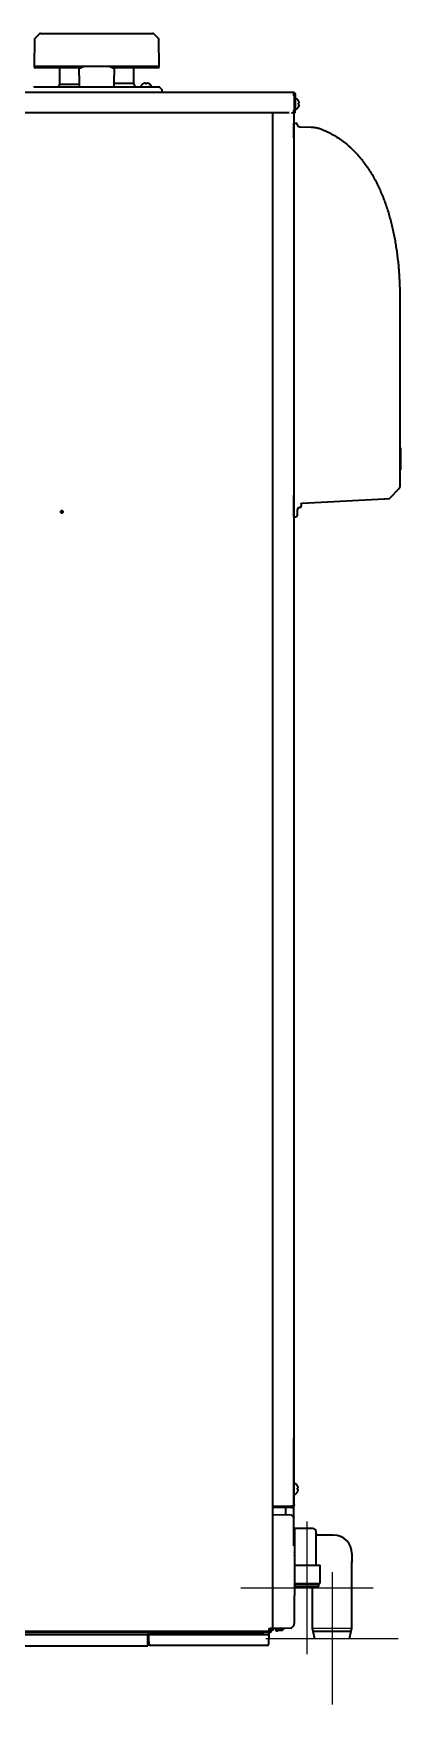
# Model space of a CAD drawing. Header units: inches. Extents: x 786 to 5593, y 691 to 5453.
# Drawn here: x 2869 to 3147, y 2711 to 3973 of the extents above; entities that cross this region are included whole.
import ezdxf

# ---------------------------------------------------------------- set-up
doc = ezdxf.new("R2010")
doc.units = ezdxf.units.IN
doc.layers.add('1', color=7, linetype='Continuous', true_color=0xffffff)

msp = doc.modelspace()

# ---------------------------------------------------------------- linework, layer by layer
at = {"color": 4}
for p, q in [((3076, 2848.9), (3076, 2748.9)), ((3026, 2798.9), (3126, 2798.9))]:
    msp.add_line(p, q, dxfattribs=at)
at = {"color": 6}
for p, q in [((3095, 2810.7), (3095, 2710.7)), ((3045, 2760.7), (3145, 2760.7))]:
    msp.add_line(p, q, dxfattribs=at)
for p, q in [((3080, 2768.4), (3110, 2768.4)), ((3081.8, 2760.7), (3108.2, 2760.7))]:
    msp.add_line(p, q)
at = {"layer": '1', "color": 7, "linetype": 'Continuous', "lineweight": 35}
for p, q in [((2870.3, 3968.5), (2869.9, 3948)), ((2874.1, 3972.7), (2870.6, 3969.2)), ((2874.8, 3973), (2959.7, 3973)), ((2963.9, 3969.2), (2960.4, 3972.7)), ((2964.5, 3948), (2964.2, 3968.5)), ((2869.9, 3948), (2869.9, 3947.9)), ((2964.5, 3948), (2869.9, 3948)), ((2904.4, 3947), (2870.9, 3947)), ((2889.1, 3947), (2889.1, 3934.7)), ((2889.1, 3947), (2889.1, 3934.7)), ((2963.5, 3947), (2930.1, 3947)), ((2945.3, 3935.5), (2945.3, 3947)), ((2945.3, 3935.5), (2945.3, 3947)), ((2964.5, 3947.9), (2964.5, 3948)), ((2233.7, 3928.7), (3065.2, 3928.7)), ((2870.1, 3932.5), (2964.3, 3932.5)), ((2870.1, 3932.5), (2964.3, 3932.5)), ((2889.1, 3934.7), (2888.7, 3933.4)), ((2889.1, 3934.7), (2888.7, 3933.4)), ((2889.1, 3934.7), (2904.1, 3934.7)), ((2889.1, 3934.7), (2904.1, 3934.7)), ((2930.4, 3935.5), (2945.3, 3935.5)), ((2930.4, 3935.5), (2945.3, 3935.5)), ((2946.1, 3933.4), (2945.3, 3935.5)), ((2946.1, 3933.4), (2945.3, 3935.5)), ((2950.5, 3933), (2950.6, 3932.8)), ((2952.2, 3934.9), (2952.2, 3934.9)), ((2954.6, 3932.5), (2958.2, 3932.5)), ((2956.8, 3935), (2956.8, 3934.9)), ((2958.6, 3932.9), (2958.5, 3933.1)), ((2966.4, 3930.7), (2965, 3932.2)), ((2966.4, 3930.7), (2965, 3932.2)), ((2966.7, 3928.7), (2966.7, 3930)), ((2966.7, 3928.7), (2966.7, 3930)), ((3065.2, 3928.7), (3065.2, 3928.7)), ((3065.2, 3928.7), (3065.4, 3928.7)), ((3066.1, 3926.7), (3066.1, 3926.9)), ((3066.3, 3925.9), (3066.3, 3914.9)), ((3066.4, 3926.9), (3066.4, 3926.7)), ((3066.4, 3925.9), (3066.4, 3926.7)), ((3066.4, 3925.9), (3066.4, 3914.9)), ((3067.2, 3926.9), (3067.2, 3926.7)), ((3067.2, 3926.7), (3067.2, 3925.9)), ((3067.2, 3925.9), (3067.2, 3914.9)), ((3066.2, 3914.2), (3066.2, 2861.4)), ((3066.4, 3921.3), (3066.3, 3921.3)), ((3066.3, 3918.1), (3066.4, 3918.1)), ((3066.4, 3912.9), (3066.4, 3914.9)), ((3067.2, 3912.9), (3067.2, 3914.9)), ((3067.8, 3923.7), (3067.6, 3923.7)), ((3067.6, 3915.7), (3067.8, 3915.7)), ((3069.7, 3922), (3069.7, 3922)), ((3069.7, 3917.4), (3069.7, 3917.4)), ((3062.6, 3912.9), (2230.3, 3912.9)), ((3050, 3912.8), (3050, 2768.2)), ((3066.2, 3903.7), (3066.2, 3905.2)), ((3066.2, 3905.2), (3067.8, 3905.1)), ((3066.2, 3897.6), (3066.2, 3903.7)), ((3067.2, 3912.9), (3066.4, 3912.9)), ((3070.7, 3902.5), (3079.2, 3902.2)), ((3066.2, 3899.6), (3066.2, 3899.6)), ((3066.2, 3894.1), (3066.2, 3897.6)), ((3066.2, 3894.1), (3066.2, 3624.2)), ((3146.2, 3774), (3146.2, 3631)), ((3066.2, 3748.8), (3066.2, 3748.8)), ((3146.7, 3659.9), (3146.2, 3659.9)), ((3146.8, 3654.5), (3146.7, 3654.5)), ((3146.7, 3651.4), (3146.7, 3651.1)), ((3146.7, 3648.8), (3146.8, 3648.8)), ((3146.7, 3643.4), (3146.2, 3643.4)), ((3066.2, 3620.7), (3066.2, 3624.2)), ((3066.2, 3623.6), (3066.2, 3623.6)), ((3145.4, 3629), (3138.5, 3621.7)), ((3145.4, 3629), (3145.4, 3629)), ((3066.2, 3609.1), (3066.2, 3620.7)), ((3066.2, 3620.7), (3066.2, 3620.7)), ((3068.7, 3612.9), (3068.7, 3608.7)), ((3070.8, 3614.9), (3070.7, 3614.9)), ((3071.7, 3617.7), (3071.7, 3617)), ((3071.7, 3617), (3071.7, 3615.9)), ((3072.4, 3618), (3072.3, 3618)), ((3134.3, 3621.2), (3072.4, 3618)), ((3134.8, 3621.2), (3134.3, 3621.2)), ((3137.7, 3621.4), (3134.8, 3621.2)), ((3137.9, 3621.4), (3137.7, 3621.4)), ((3066.2, 3607.7), (3066.2, 3609.1)), ((3067.8, 3607.7), (3066.2, 3607.7)), ((3066, 2911.6), (3066, 2830.5)), ((3067, 2877.6), (3066.8, 2877.6)), ((3066.8, 2869.6), (3067, 2869.6)), ((3068.9, 2875.9), (3068.9, 2875.9)), ((3068.9, 2871.3), (3068.9, 2871.3)), ((3050.2, 2860.4), (3052.2, 2860.4)), ((3052, 2860.4), (3050.2, 2860.4)), ((3052.2, 2859.6), (3050.2, 2859.6)), ((3050.2, 2854.2), (3064.1, 2854)), ((3063.9, 2860.4), (3052, 2860.4)), ((3063.9, 2860.4), (3052.2, 2860.4)), ((3063.9, 2859.6), (3052.2, 2859.6)), ((3060.2, 2860.4), (3060.2, 2860.4)), ((3060.2, 2854), (3060.2, 2859.6)), ((3063.6, 2860.4), (3063.6, 2860.4)), ((3063.9, 2860.4), (3064.6, 2860.7)), ((3064.6, 2860.4), (3063.9, 2860.4)), ((3063.9, 2860.4), (3063.9, 2859.6)), ((3064.6, 2859.6), (3063.9, 2859.6)), ((3066.4, 2861.7), (3066.4, 2861.4)), ((3066.4, 2861.6), (3066.4, 2861.7)), ((3080.5, 2843.7), (3066.7, 2843.7)), ((3066.7, 2843.5), (3066.7, 2843)), ((3066.7, 2843), (3066.7, 2837.5)), ((3083, 2816.2), (3083, 2841.2)), ((3066.7, 2837.5), (3066.7, 2835)), ((3066.7, 2835), (3066.7, 2825.5)), ((3096, 2838.7), (3084.5, 2838.7)), ((3066.5, 2825.5), (3066.7, 2825.5)), ((3066.5, 2823), (3066.7, 2823)), ((3066.7, 2825.5), (3066.7, 2823)), ((3066.7, 2823), (3066.7, 2813.5)), ((3067.3, 2816.1), (3066.7, 2815.5)), ((3067.3, 2816.1), (3086, 2816.1)), ((3082.8, 2823.5), (3082.8, 2816.6)), ((3086, 2802.4), (3086, 2816.1)), ((3110, 2824.7), (3110, 2818.8)), ((3110, 2768.4), (3110, 2818.8)), ((3066.7, 2813.8), (3066.7, 2802)), ((3066.7, 2802), (3066.5, 2802)), ((3085.5, 2801.9), (3066.7, 2801.9)), ((3066.7, 2801.9), (3066.7, 2799.5)), ((3066.7, 2801.9), (3066.7, 2801.9)), ((3066.7, 2799.7), (3069.2, 2799.7)), ((3066.7, 2799.5), (3066.7, 2793)), ((3066.7, 2772), (3066.7, 2793)), ((3076, 2801.4), (3067, 2801.4)), ((3067, 2801.4), (3067, 2799.9)), ((3067, 2799.9), (3085, 2799.9)), ((3067.5, 2801.9), (3067.5, 2801.4)), ((3069.2, 2799.9), (3069.2, 2798.9)), ((3082.8, 2798.9), (3069.2, 2798.9)), ((3085, 2801.4), (3076, 2801.4)), ((3080, 2798.9), (3080, 2768.4)), ((3082.8, 2798.9), (3082.8, 2799.9)), ((3084.5, 2801.4), (3084.5, 2801.9)), ((3085, 2799.9), (3085, 2801.4)), ((3049.1, 2766), (2229.4, 2766)), ((3047.6, 2765.2), (2230, 2765.2)), ((2955.9, 2765.2), (2955.9, 2763.3)), ((2956.8, 2756.2), (2956.4, 2765.2)), ((2957.4, 2765.2), (3043.4, 2765.2)), ((3047.4, 2765.2), (3047.1, 2756.2)), ((3047.3, 2768.2), (3047.3, 2767.8)), ((3047.3, 2768.2), (3048.4, 2768.2)), ((3047.3, 2767.8), (3047.3, 2766)), ((3047.6, 2766), (3047.3, 2766)), ((3050.2, 2768.2), (3048.4, 2768.2)), ((3048.6, 2767), (3048.6, 2768.2)), ((3049.4, 2767), (3049.4, 2768.2)), ((3049.4, 2767.2), (3050.8, 2767.2)), ((3064.1, 2768.4), (3050.2, 2768.2)), ((3050.2, 2768.2), (3051.2, 2768.2)), ((3050.8, 2767.2), (3050.8, 2768.2)), ((3058.2, 2768.2), (3051.2, 2768.2)), ((3052.8, 2766.4), (3052.8, 2768.2)), ((3052.9, 2766.3), (3053.7, 2766.3)), ((3054.2, 2767), (3057.7, 2767)), ((3057.7, 2767), (3058.5, 2767.8)), ((3057.7, 2767), (3057.8, 2767.1)), ((3058.5, 2768.2), (3058.5, 2767.9)), ((3080, 2768.4), (3081.8, 2760.7)), ((3109.4, 2766), (3080.5, 2766)), ((3108.2, 2760.7), (3110, 2768.4)), ((3047.4, 2763.3), (2230, 2763.3)), ((2319.6, 2755.1), (2955.9, 2755.1)), ((2955.9, 2763.3), (2955.9, 2763.3)), ((2955.9, 2763.3), (2955.9, 2763.3)), ((2955.9, 2763.3), (2955.9, 2763.1)), ((2955.9, 2755.4), (2955.9, 2763.1)), ((2955.9, 2755.4), (2955.9, 2755.1)), ((3043.4, 2755.2), (2957.8, 2755.2)), ((3046.1, 2755.2), (3043.4, 2755.2)), ((3047.3, 2762.4), (3047.4, 2763.1))]:
    msp.add_line(p, q, dxfattribs=at)
for centre, radius, start, end in [((2871.3, 3968.5), 1, 134.5, 179), ((2874.8, 3972), 1, 90, 134.5), ((2959.7, 3972), 1, 45.5, 90), ((2963.2, 3968.5), 1, 1, 45.5), ((2870.9, 3948), 1, 181, 270), ((2963.5, 3948), 1, 270, 359), ((2870.1, 3931.5), 1, 90, 135), ((2870.1, 3931.5), 1, 90, 135), ((2887.3, 3934), 1.5, 270, 340), ((2887.3, 3934), 1.5, 270, 340), ((2947.5, 3934), 1.5, 200, 270), ((2947.5, 3934), 1.5, 200, 270), ((2950.9, 3933), 0.4, 150.1988, 180.5), ((2954.8, 3930.8), 4.8, 122.0837, 150.1988), ((2951, 3932.8), 0.4, 180.5, 247.1338), ((2954.6, 3931.2), 3.78, 90.5035, 98.1041), ((2954.6, 3931.2), 3.78, 82.8959, 90.4965), ((2956.8, 3931.9), 0.6, 90.5, 104.5428), ((2954.4, 3930.8), 4.8, 30.8012, 58.9186), ((2958.2, 3932.9), 0.4, 270.5, 0.5), ((2958.1, 3933.1), 0.4, 0.5, 30.8012), ((2964.3, 3931.5), 1, 45, 90), ((2964.3, 3931.5), 1, 45, 90), ((2965.7, 3930), 1, 0, 45), ((2965.7, 3930), 1, 0, 45), ((3064.3, 3925.9), 2, 0, 25), ((3064.3, 3914.9), 2, 270, 0), ((3067.6, 3923.3), 0.4, 90, 180), ((3067.6, 3916.1), 0.4, 180, 270), ((3067.8, 3923.3), 0.4, 59.6988, 90), ((3067.8, 3916.1), 0.4, 270, 300.3012), ((3065.6, 3919.5), 4.8, 31.3727, 59.6988), ((3065.6, 3919.9), 4.8, 300.3012, 328.6273), ((3067.8, 3904.1), 1, 7.6236, 88), ((3070.7, 3904.5), 2, 187.6236, 268), ((3067.2, 3741.6), 1, 180, 191.418), ((3070.7, 3612.9), 2, 92, 180), ((3070.7, 3615.9), 1, 272, 0), ((3137.8, 3622.4), 1, 273, 316.5), ((3067.7, 3608.7), 1, 272, 0), ((3066.8, 2877.2), 0.4, 90, 180), ((3066.8, 2870), 0.4, 180, 270), ((3067, 2877.2), 0.4, 59.6988, 90), ((3067, 2870), 0.4, 270, 300.3012), ((3064.8, 2873.4), 4.8, 31.3727, 59.6988), ((3064.8, 2873.8), 4.8, 300.3012, 328.6273), ((3066.2, 2843.5), 0.5, 0, 59.9991), ((3080.5, 2841.2), 2.5, 0, 90), ((3084.5, 2840.2), 1.5, 180, 270), ((3066.2, 2837.5), 0.5, 300.0009, 0), ((3066.2, 2835), 0.5, 0, 59.9991), ((3096, 2824.7), 14, 0, 90), ((3066.2, 2825.5), 0.5, 300.0009, 0), ((3066.2, 2823), 0.5, 0, 59.9991), ((3083.3, 2816.6), 0.5, 180, 270), ((3085.5, 2802.4), 0.5, 270, 0), ((3066.2, 2802), 0.5, 300.0009, 0), ((3066.2, 2799.5), 0.5, 0, 59.9991), ((3066.2, 2793), 0.5, 300.0009, 0), ((3047.6, 2767), 1, 270, 0), ((3047.6, 2767), 1.8, 270, 0), ((3052.9, 2766.4), 0.1, 180, 270), ((3053.7, 2766.5), 0.25, 270, 336.1079), ((3039.7, 2772.7), 15.6, 336.1079, 338.5501), ((3058.2, 2770.2), 2, 270, 292.5605), ((3058.3, 2767.9), 0.25, 315, 0), ((2955.9, 2755.4), 1, 23.5782, 90), ((2957.8, 2756.2), 1, 182, 270), ((3046.1, 2756.2), 1, 270, 358)]:
    msp.add_arc(centre, radius, start, end, dxfattribs=at)
for centre, major_axis, ratio, start_param, end_param in [((3067.8, 3904.1), (-0.035, -0.999), 0.99992, 1.732165, 3.141593), ((3143.9, 3630.3), (1.45, -1.38), 0.267944, 5.759002, 6.283185), ((3144, 3630.4), (1.45, -1.38), 0.215792, 5.749991, 6.283185), ((3143.2, 3631), (0.03, 3), 0.999945, 4.711245, 4.721764), ((3039.7, 2768.4), (14.7, 0), 0.5, 6.105911, 6.260123)]:
    msp.add_ellipse(centre, major_axis=major_axis, ratio=ratio, start_param=start_param, end_param=end_param, dxfattribs=at)
for points, degree in [([(2904.3, 3932.5), (2904, 3947.1)], 1), ([(2904.7, 3947), (2904.5, 3946.9)], 1), ([(2930.4, 3947.1), (2930.2, 3932.5)], 1), ([(2953.5, 3935.4), (2953.5, 3935.4), (2953.4, 3935.4), (2953.2, 3935.3), (2953, 3935.3), (2952.9, 3935.2), (2952.7, 3935.2), (2952.6, 3935.1), (2952.4, 3935), (2952.3, 3934.9), (2952.2, 3934.9)], 3), ([(2954, 3935.4), (2954, 3935.5), (2954, 3935.5), (2953.9, 3935.5), (2953.8, 3935.5), (2953.7, 3935.5), (2953.7, 3935.5), (2953.6, 3935.5), (2953.6, 3935.4), (2953.5, 3935.4)], 3), ([(2955.5, 3935.5), (2955.5, 3935.5), (2955.5, 3935.5), (2955.4, 3935.5), (2955.3, 3935.5), (2955.2, 3935.5), (2955.2, 3935.5), (2955.1, 3935.5), (2955.1, 3935.5), (2955, 3935.5)], 3), ([(2955, 3935.5), (2955, 3935.4), (2955, 3935.4), (2955, 3935.4), (2955, 3935.3), (2955, 3935.2), (2955, 3935.2), (2955, 3935.1), (2955, 3935), (2955, 3934.9), (2955, 3934.9)], 3), ([(3066.4, 3926.9), (3067.2, 3926.9)], 1), ([(3070.2, 3920.7), (3070.2, 3920.7), (3070.2, 3920.8), (3070.1, 3921), (3070.1, 3921.1), (3070, 3921.3), (3069.9, 3921.4), (3069.9, 3921.6), (3069.8, 3921.8), (3069.7, 3921.9), (3069.7, 3922)], 3), ([(3069.7, 3919.2), (3069.7, 3919.3), (3069.7, 3919.7), (3069.7, 3920), (3069.7, 3920.2)], 3), ([(3070.2, 3919.2), (3070.2, 3919.2), (3070.2, 3919.2), (3070.1, 3919.2), (3070.1, 3919.2), (3070, 3919.2), (3069.9, 3919.2), (3069.9, 3919.2), (3069.8, 3919.2), (3069.7, 3919.2), (3069.7, 3919.2)], 3), ([(3070.2, 3920.2), (3070.2, 3920.2), (3070.2, 3920.2), (3070.2, 3920.3), (3070.2, 3920.4), (3070.2, 3920.4), (3070.2, 3920.5), (3070.2, 3920.6), (3070.2, 3920.6), (3070.2, 3920.7)], 3), ([(3070.2, 3918.7), (3070.2, 3918.7), (3070.2, 3918.7), (3070.2, 3918.8), (3070.2, 3918.9), (3070.2, 3918.9), (3070.2, 3919), (3070.2, 3919.1), (3070.2, 3919.1), (3070.2, 3919.2)], 3), ([(3079.2, 3902.2), (3079.2, 3902.2), (3079.2, 3902.2), (3079.2, 3902.2)], 3), ([(3069.4, 2874.6), (3069.4, 2874.7), (3069.4, 2874.8), (3069.3, 2874.9), (3069.3, 2875.1), (3069.2, 2875.2), (3069.2, 2875.4), (3069.1, 2875.5), (3069, 2875.7), (3068.9, 2875.8), (3068.9, 2875.9)], 3), ([(3068.9, 2873.1), (3068.9, 2873.3), (3068.9, 2873.6), (3068.9, 2873.9), (3068.9, 2874.1)], 3), ([(3069.4, 2873.1), (3069.4, 2873.1), (3069.4, 2873.1), (3069.3, 2873.1), (3069.3, 2873.1), (3069.2, 2873.1), (3069.2, 2873.1), (3069.1, 2873.1), (3069, 2873.1), (3068.9, 2873.1), (3068.9, 2873.1)], 3), ([(3069.4, 2874.1), (3069.4, 2874.1), (3069.4, 2874.2), (3069.4, 2874.3), (3069.4, 2874.3), (3069.4, 2874.4), (3069.4, 2874.5), (3069.4, 2874.5), (3069.4, 2874.6), (3069.4, 2874.6)], 3), ([(3069.4, 2872.6), (3069.4, 2872.6), (3069.4, 2872.7), (3069.4, 2872.7), (3069.4, 2872.8), (3069.4, 2872.9), (3069.4, 2873), (3069.4, 2873), (3069.4, 2873.1), (3069.4, 2873.1)], 3), ([(3066.2, 2852), (3064.3, 2853.9)], 1), ([(3064.6, 2860.4), (3064.6, 2859.6)], 1), ([(3066.4, 2861.3), (3066.4, 2861.3), (3066.4, 2861.4), (3066.4, 2861.4)], 3), ([(3064.3, 2768.5), (3066.2, 2770.4)], 1)]:
    msp.add_open_spline(points, degree=degree, dxfattribs=at)
for points, knots in [([(2904.1, 3946.7), (2904.1, 3946.7), (2904.1, 3946.7), (2904.1, 3946.7), (2904.1, 3946.7), (2904.1, 3946.7), (2904.1, 3946.7), (2904.1, 3946.7), (2904.1, 3946.7), (2904.1, 3946.7), (2904.1, 3946.7), (2904.1, 3946.7), (2904.1, 3946.7), (2904.1, 3946.7), (2904.1, 3946.7), (2904.1, 3946.7), (2904.1, 3946.7), (2904.1, 3946.7), (2904.1, 3946.7), (2904.1, 3946.7), (2904.1, 3946.8), (2904.1, 3946.8), (2904.1, 3946.8), (2904.1, 3946.8), (2904.1, 3946.8), (2904.1, 3946.8), (2904.1, 3946.8), (2904.1, 3946.8), (2904.1, 3946.8), (2904.1, 3946.8), (2904, 3946.8), (2904, 3946.8), (2904, 3946.8), (2904, 3946.8), (2904, 3946.9), (2904, 3946.9), (2904, 3946.9), (2904, 3946.9), (2904, 3946.9)], [0, 0, 0, 0, 0.024484, 0.048879, 0.073189, 0.097419, 0.121571, 0.145649, 0.169657, 0.1936, 0.21748, 0.241301, 0.265069, 0.288785, 0.312455, 0.336083, 0.359672, 0.383226, 0.40675, 0.430248, 0.453723, 0.47718, 0.500622, 0.524055, 0.547481, 0.570906, 0.594332, 0.617765, 0.641209, 0.664667, 0.688143, 0.735848, 0.783239, 0.830354, 0.877228, 0.923899, 0.970405, 1, 1, 1, 1]), ([(2904.6, 3946.7), (2904.6, 3946.7), (2904.6, 3946.7), (2904.6, 3946.7), (2904.6, 3946.7), (2904.5, 3946.7), (2904.5, 3946.7), (2904.5, 3946.7), (2904.5, 3946.7), (2904.5, 3946.7), (2904.5, 3946.7), (2904.5, 3946.7), (2904.4, 3946.7), (2904.4, 3946.7), (2904.4, 3946.7), (2904.4, 3946.7), (2904.4, 3946.7), (2904.4, 3946.7), (2904.4, 3946.7), (2904.3, 3946.7), (2904.3, 3946.7), (2904.3, 3946.7), (2904.3, 3946.7), (2904.3, 3946.7), (2904.3, 3946.7), (2904.3, 3946.7), (2904.3, 3946.7), (2904.3, 3946.7), (2904.2, 3946.7), (2904.2, 3946.7), (2904.2, 3946.7), (2904.2, 3946.7), (2904.2, 3946.7), (2904.2, 3946.7), (2904.2, 3946.7), (2904.2, 3946.7), (2904.2, 3946.7), (2904.2, 3946.7), (2904.2, 3946.7), (2904.1, 3946.7), (2904.1, 3946.7), (2904.1, 3946.7), (2904.1, 3946.7)], [0, 0, 0, 0, 0.024625, 0.049269, 0.073932, 0.098615, 0.123317, 0.148038, 0.172778, 0.197538, 0.222317, 0.247114, 0.271932, 0.296768, 0.321624, 0.346499, 0.371393, 0.396306, 0.421239, 0.446191, 0.471162, 0.496152, 0.521162, 0.546191, 0.571239, 0.596306, 0.621392, 0.646498, 0.671623, 0.696767, 0.721931, 0.747114, 0.772316, 0.797537, 0.822777, 0.848037, 0.873316, 0.898614, 0.923932, 0.949269, 0.974625, 1, 1, 1, 1]), ([(2904.4, 3947), (2904.4, 3947), (2904.4, 3947), (2904.4, 3947), (2904.4, 3947), (2904.4, 3947), (2904.5, 3947), (2904.5, 3947), (2904.5, 3947), (2904.5, 3947), (2904.5, 3947), (2904.5, 3947), (2904.6, 3947), (2904.6, 3947), (2904.6, 3947), (2904.6, 3947), (2904.6, 3947), (2904.6, 3947), (2904.7, 3947), (2904.7, 3947), (2904.7, 3947), (2904.7, 3947), (2904.7, 3947), (2904.7, 3947), (2904.8, 3947), (2904.8, 3947), (2904.8, 3947), (2904.8, 3947), (2904.8, 3947), (2904.9, 3947), (2904.9, 3947), (2904.9, 3947), (2904.9, 3947), (2904.9, 3947.1), (2905, 3947.1), (2905, 3947.1), (2905, 3947.1), (2905, 3947.1), (2905, 3947.1), (2905.1, 3947.1), (2905.1, 3947.1), (2905.1, 3947.1), (2905.1, 3947.1), (2905.2, 3947.1), (2905.2, 3947.1), (2905.2, 3947.1), (2905.2, 3947.1), (2905.2, 3947.2), (2905.3, 3947.2), (2905.3, 3947.2), (2905.3, 3947.2), (2905.3, 3947.2), (2905.4, 3947.2), (2905.4, 3947.2), (2905.4, 3947.2), (2905.4, 3947.2), (2905.5, 3947.2), (2905.5, 3947.2), (2905.5, 3947.3), (2905.6, 3947.3), (2905.6, 3947.3), (2905.6, 3947.3), (2905.6, 3947.3), (2905.7, 3947.3), (2905.7, 3947.3), (2905.7, 3947.3), (2905.8, 3947.4), (2905.8, 3947.4), (2905.8, 3947.4), (2905.9, 3947.4), (2905.9, 3947.4), (2906, 3947.4), (2906, 3947.4), (2906, 3947.5), (2906.1, 3947.5), (2906.1, 3947.5), (2906.2, 3947.5), (2906.2, 3947.5), (2906.3, 3947.6), (2906.3, 3947.6), (2906.4, 3947.6), (2906.4, 3947.6), (2906.5, 3947.6), (2906.5, 3947.7), (2906.6, 3947.7), (2906.6, 3947.7), (2906.7, 3947.7), (2906.7, 3947.8), (2906.8, 3947.8), (2906.8, 3947.8), (2906.9, 3947.8), (2907, 3947.9), (2907, 3947.9), (2907.1, 3947.9), (2907.1, 3947.9), (2907.2, 3947.9)], [0, 0, 0, 0, 0.00651, 0.01307, 0.019681, 0.026343, 0.033056, 0.03982, 0.046635, 0.053501, 0.060419, 0.067389, 0.07441, 0.081484, 0.088609, 0.095787, 0.103017, 0.1103, 0.117636, 0.125024, 0.132465, 0.139959, 0.147506, 0.155106, 0.16276, 0.170467, 0.178228, 0.186042, 0.193911, 0.201833, 0.209809, 0.217839, 0.225924, 0.234062, 0.242255, 0.250503, 0.258805, 0.267162, 0.275573, 0.28404, 0.292561, 0.301137, 0.309768, 0.318455, 0.327197, 0.335993, 0.344846, 0.353753, 0.362716, 0.371735, 0.38081, 0.38994, 0.399125, 0.408367, 0.417664, 0.42659, 0.435804, 0.445304, 0.455092, 0.465168, 0.475531, 0.486183, 0.497122, 0.50835, 0.519867, 0.531672, 0.543766, 0.556149, 0.568821, 0.581782, 0.595033, 0.608573, 0.622403, 0.636523, 0.650932, 0.665631, 0.68062, 0.695899, 0.711469, 0.727328, 0.743477, 0.759916, 0.776646, 0.793665, 0.810975, 0.828574, 0.846463, 0.864642, 0.883111, 0.90187, 0.920918, 0.940255, 0.959881, 0.979796, 1, 1, 1, 1]), ([(2907.2, 3947.9), (2907.1, 3947.9), (2907.1, 3947.9), (2907.1, 3947.9), (2907.1, 3947.9), (2907, 3947.9), (2907, 3947.9), (2907, 3947.8), (2907, 3947.8), (2906.9, 3947.8), (2906.9, 3947.8), (2906.9, 3947.8), (2906.8, 3947.8), (2906.8, 3947.7), (2906.8, 3947.7), (2906.8, 3947.7), (2906.7, 3947.7), (2906.7, 3947.7), (2906.7, 3947.7), (2906.7, 3947.7), (2906.6, 3947.6), (2906.6, 3947.6), (2906.6, 3947.6), (2906.6, 3947.6), (2906.5, 3947.6), (2906.5, 3947.6), (2906.5, 3947.6), (2906.5, 3947.5), (2906.4, 3947.5), (2906.4, 3947.5), (2906.4, 3947.5), (2906.4, 3947.5), (2906.3, 3947.5), (2906.3, 3947.5), (2906.3, 3947.4), (2906.3, 3947.4), (2906.3, 3947.4), (2906.2, 3947.4), (2906.2, 3947.4), (2906.2, 3947.4), (2906.2, 3947.4), (2906.1, 3947.4), (2906.1, 3947.3), (2906.1, 3947.3), (2906.1, 3947.3), (2906.1, 3947.3), (2906, 3947.3), (2906, 3947.3), (2906, 3947.3), (2906, 3947.3), (2906, 3947.3), (2905.9, 3947.2), (2905.9, 3947.2), (2905.9, 3947.2), (2905.9, 3947.2), (2905.9, 3947.2), (2905.8, 3947.2), (2905.8, 3947.2), (2905.8, 3947.2), (2905.8, 3947.2), (2905.8, 3947.2), (2905.8, 3947.2), (2905.7, 3947.1), (2905.7, 3947.1), (2905.7, 3947.1), (2905.7, 3947.1), (2905.7, 3947.1), (2905.7, 3947.1), (2905.6, 3947.1), (2905.6, 3947.1), (2905.6, 3947.1), (2905.6, 3947.1), (2905.6, 3947.1), (2905.6, 3947), (2905.5, 3947), (2905.5, 3947), (2905.5, 3947), (2905.4, 3947), (2905.3, 3946.9), (2905.1, 3946.8), (2905, 3946.8), (2905, 3946.8), (2905, 3946.8), (2904.9, 3946.8), (2904.9, 3946.8), (2904.9, 3946.8), (2904.8, 3946.7), (2904.8, 3946.7), (2904.8, 3946.7), (2904.8, 3946.7), (2904.7, 3946.7), (2904.7, 3946.7), (2904.7, 3946.7), (2904.6, 3946.7), (2904.6, 3946.7), (2904.6, 3946.7), (2904.6, 3946.7)], [0, 0, 0, 0, 0.009824, 0.019593, 0.029307, 0.038966, 0.04857, 0.058119, 0.067613, 0.077053, 0.086437, 0.095767, 0.105042, 0.114262, 0.123427, 0.132537, 0.141593, 0.150594, 0.15954, 0.168431, 0.177267, 0.186049, 0.194776, 0.203448, 0.212066, 0.220629, 0.229137, 0.237591, 0.24599, 0.254335, 0.262624, 0.27086, 0.27904, 0.287167, 0.295238, 0.303256, 0.311218, 0.319127, 0.326981, 0.33478, 0.342525, 0.350216, 0.357852, 0.365434, 0.372962, 0.380435, 0.387854, 0.395219, 0.40253, 0.409787, 0.416989, 0.424137, 0.431232, 0.438272, 0.445258, 0.45219, 0.459068, 0.465892, 0.472662, 0.479379, 0.486041, 0.49265, 0.499205, 0.505706, 0.512153, 0.518547, 0.524887, 0.531174, 0.537407, 0.543586, 0.549712, 0.555785, 0.561804, 0.56777, 0.573683, 0.579542, 0.585348, 0.641474, 0.6948, 0.745383, 0.793286, 0.807889, 0.822363, 0.836709, 0.85093, 0.865031, 0.879012, 0.892877, 0.90663, 0.920272, 0.933808, 0.94724, 0.960572, 0.973807, 0.986949, 1, 1, 1, 1]), ([(2927.3, 3947.9), (2927.3, 3947.9), (2927.3, 3947.9), (2927.4, 3947.9), (2927.4, 3947.9), (2927.5, 3947.9), (2927.5, 3947.9), (2927.5, 3947.8), (2927.6, 3947.8), (2927.6, 3947.8), (2927.6, 3947.8), (2927.7, 3947.8), (2927.7, 3947.8), (2927.7, 3947.8), (2927.8, 3947.7), (2927.8, 3947.7), (2927.8, 3947.7), (2927.9, 3947.7), (2927.9, 3947.7), (2927.9, 3947.7), (2928, 3947.7), (2928, 3947.6), (2928, 3947.6), (2928, 3947.6), (2928.1, 3947.6), (2928.1, 3947.6), (2928.1, 3947.6), (2928.2, 3947.6), (2928.2, 3947.6), (2928.2, 3947.5), (2928.2, 3947.5), (2928.3, 3947.5), (2928.3, 3947.5), (2928.3, 3947.5), (2928.4, 3947.5), (2928.4, 3947.5), (2928.4, 3947.5), (2928.4, 3947.5), (2928.5, 3947.4), (2928.5, 3947.4), (2928.5, 3947.4), (2928.5, 3947.4), (2928.6, 3947.4), (2928.6, 3947.4), (2928.6, 3947.4), (2928.6, 3947.4), (2928.6, 3947.4), (2928.7, 3947.4), (2928.7, 3947.4), (2928.7, 3947.3), (2928.7, 3947.3), (2928.8, 3947.3), (2928.8, 3947.3), (2928.8, 3947.3), (2928.8, 3947.3), (2928.8, 3947.3), (2928.9, 3947.3), (2928.9, 3947.3), (2928.9, 3947.3), (2928.9, 3947.3), (2928.9, 3947.3), (2928.9, 3947.2), (2929, 3947.2), (2929, 3947.2), (2929, 3947.2), (2929, 3947.2), (2929, 3947.2), (2929.1, 3947.2), (2929.1, 3947.2), (2929.2, 3947.2), (2929.2, 3947.2), (2929.3, 3947.1), (2929.3, 3947.1), (2929.3, 3947.1), (2929.4, 3947.1), (2929.4, 3947.1), (2929.5, 3947.1), (2929.5, 3947.1), (2929.6, 3947), (2929.6, 3947), (2929.6, 3947), (2929.7, 3947), (2929.7, 3947), (2929.8, 3947), (2929.8, 3947), (2929.8, 3947), (2929.9, 3947), (2929.9, 3947), (2929.9, 3947), (2930, 3947), (2930, 3947), (2930, 3947), (2930.1, 3947), (2930.1, 3947), (2930.1, 3947)], [0, 0, 0, 0, 0.011672, 0.023259, 0.03476, 0.046176, 0.057505, 0.068749, 0.079908, 0.09098, 0.101967, 0.112867, 0.123682, 0.134411, 0.145054, 0.155611, 0.166082, 0.176467, 0.186766, 0.196979, 0.207106, 0.217146, 0.227101, 0.23697, 0.246752, 0.256449, 0.266059, 0.275583, 0.285021, 0.294373, 0.303639, 0.312819, 0.321912, 0.33092, 0.339841, 0.348677, 0.357426, 0.36609, 0.374667, 0.383158, 0.391564, 0.399883, 0.408116, 0.416263, 0.424325, 0.4323, 0.44019, 0.447994, 0.455712, 0.463344, 0.47089, 0.478351, 0.485726, 0.493015, 0.500218, 0.507336, 0.514368, 0.521315, 0.528176, 0.534951, 0.541641, 0.548246, 0.554765, 0.561199, 0.567547, 0.573811, 0.579988, 0.586081, 0.604999, 0.623671, 0.642098, 0.660281, 0.67822, 0.695916, 0.713369, 0.73058, 0.74755, 0.76428, 0.780769, 0.79702, 0.813033, 0.828809, 0.844349, 0.859653, 0.874723, 0.88956, 0.904165, 0.918538, 0.932682, 0.946598, 0.960286, 0.973748, 0.986986, 1, 1, 1, 1]), ([(2929.9, 3946.7), (2929.9, 3946.7), (2929.9, 3946.7), (2929.8, 3946.7), (2929.8, 3946.7), (2929.8, 3946.7), (2929.8, 3946.7), (2929.8, 3946.7), (2929.8, 3946.7), (2929.8, 3946.7), (2929.7, 3946.7), (2929.7, 3946.7), (2929.7, 3946.7), (2929.7, 3946.7), (2929.7, 3946.7), (2929.7, 3946.7), (2929.7, 3946.7), (2929.6, 3946.7), (2929.6, 3946.7), (2929.6, 3946.7), (2929.6, 3946.8), (2929.6, 3946.8), (2929.6, 3946.8), (2929.6, 3946.8), (2929.5, 3946.8), (2929.5, 3946.8), (2929.5, 3946.8), (2929.5, 3946.8), (2929.5, 3946.8), (2929.5, 3946.8), (2929.4, 3946.8), (2929.3, 3946.8), (2929.2, 3946.9), (2929.1, 3947), (2929, 3947), (2928.8, 3947.1), (2928.7, 3947.1), (2928.6, 3947.2), (2928.5, 3947.3), (2928.4, 3947.3), (2928.3, 3947.4), (2928.2, 3947.4), (2928.2, 3947.4), (2928.1, 3947.5), (2928.1, 3947.5), (2928, 3947.5), (2928, 3947.6), (2927.9, 3947.6), (2927.9, 3947.6), (2927.8, 3947.6), (2927.8, 3947.7), (2927.7, 3947.7), (2927.7, 3947.7), (2927.6, 3947.8), (2927.5, 3947.8), (2927.5, 3947.8), (2927.4, 3947.9), (2927.4, 3947.9), (2927.3, 3947.9), (2927.3, 3947.9)], [0, 0, 0, 0, 0.006738, 0.013499, 0.020284, 0.027094, 0.033929, 0.04079, 0.047676, 0.05459, 0.06153, 0.068497, 0.075493, 0.082517, 0.089569, 0.096651, 0.103762, 0.110903, 0.118075, 0.125278, 0.132512, 0.139777, 0.147075, 0.154405, 0.161768, 0.169164, 0.176594, 0.184057, 0.191555, 0.199088, 0.206656, 0.254567, 0.305162, 0.358506, 0.414655, 0.457585, 0.501321, 0.545878, 0.578226, 0.612681, 0.649245, 0.687919, 0.704392, 0.721099, 0.738041, 0.755219, 0.772632, 0.79028, 0.808165, 0.826285, 0.844641, 0.863233, 0.882062, 0.901126, 0.920428, 0.939966, 0.95974, 0.979752, 1, 1, 1, 1]), ([(2930.3, 3946.7), (2930.3, 3946.7), (2930.3, 3946.7), (2930.3, 3946.7), (2930.3, 3946.7), (2930.3, 3946.7), (2930.3, 3946.7), (2930.3, 3946.7), (2930.3, 3946.7), (2930.3, 3946.7), (2930.3, 3946.7), (2930.2, 3946.7), (2930.2, 3946.7), (2930.2, 3946.7), (2930.2, 3946.7), (2930.2, 3946.7), (2930.2, 3946.7), (2930.2, 3946.7), (2930.2, 3946.7), (2930.2, 3946.7), (2930.2, 3946.7), (2930.1, 3946.7), (2930.1, 3946.7), (2930.1, 3946.7), (2930.1, 3946.7), (2930.1, 3946.7), (2930.1, 3946.7), (2930.1, 3946.7), (2930.1, 3946.7), (2930, 3946.7), (2930, 3946.7), (2930, 3946.7), (2930, 3946.7), (2930, 3946.7), (2930, 3946.7), (2930, 3946.7), (2929.9, 3946.7), (2929.9, 3946.7), (2929.9, 3946.7), (2929.9, 3946.7), (2929.9, 3946.7), (2929.9, 3946.7), (2929.9, 3946.7)], [0, 0, 0, 0, 0.02538, 0.05074, 0.076081, 0.101403, 0.126705, 0.151987, 0.17725, 0.202494, 0.227718, 0.252922, 0.278107, 0.303273, 0.328419, 0.353545, 0.378653, 0.40374, 0.428808, 0.453857, 0.478886, 0.503896, 0.528886, 0.553857, 0.578808, 0.60374, 0.628652, 0.653545, 0.678418, 0.703272, 0.728106, 0.752921, 0.777717, 0.802493, 0.827249, 0.851986, 0.876704, 0.901402, 0.926081, 0.95074, 0.97538, 1, 1, 1, 1]), ([(2930.4, 3946.9), (2930.4, 3946.9), (2930.4, 3946.9), (2930.4, 3946.9), (2930.4, 3946.9), (2930.4, 3946.9), (2930.4, 3946.9), (2930.4, 3946.9), (2930.4, 3946.8), (2930.4, 3946.8), (2930.4, 3946.8), (2930.4, 3946.8), (2930.4, 3946.8), (2930.4, 3946.8), (2930.4, 3946.8), (2930.4, 3946.8), (2930.4, 3946.8), (2930.4, 3946.8), (2930.4, 3946.8), (2930.4, 3946.7), (2930.4, 3946.7), (2930.4, 3946.7), (2930.4, 3946.7), (2930.4, 3946.7), (2930.4, 3946.7), (2930.4, 3946.7), (2930.3, 3946.7), (2930.3, 3946.7), (2930.3, 3946.7), (2930.3, 3946.7)], [0, 0, 0, 0, 0.017533, 0.041523, 0.065552, 0.089626, 0.11375, 0.13793, 0.162169, 0.186474, 0.210849, 0.2353, 0.259831, 0.284448, 0.309154, 0.358, 0.406777, 0.455521, 0.50427, 0.55306, 0.601929, 0.650912, 0.700045, 0.749366, 0.798909, 0.84871, 0.898803, 0.949222, 1, 1, 1, 1]), ([(2954, 3934.9), (2954, 3935), (2954, 3935.1), (2954, 3935.3), (2954, 3935.3), (2954, 3935.4), (2954, 3935.4), (2954, 3935.4)], [0, 0, 0, 0, 0.5, 0.5, 0.75, 0.75, 1, 1, 1, 1]), ([(2956.8, 3934.9), (2956.6, 3935), (2956.4, 3935.2), (2956.1, 3935.3), (2956, 3935.3), (2955.8, 3935.4), (2955.6, 3935.4), (2955.5, 3935.5)], [0, 0, 0, 0, 0.5, 0.5, 0.75, 0.75, 1, 1, 1, 1]), ([(3065.2, 3928.7), (3065.3, 3928.6), (3065.3, 3928.6), (3065.5, 3928.4), (3065.6, 3928.2), (3065.7, 3927.9), (3065.8, 3927.7), (3065.9, 3927.3), (3066, 3927.1), (3066.1, 3926.9)], [0, 0, 0, 0, 0.25, 0.25, 0.5, 0.5, 0.75, 0.75, 1, 1, 1, 1]), ([(3065.4, 3928.7), (3065.4, 3928.7), (3065.4, 3928.7), (3065.4, 3928.7), (3065.5, 3928.7), (3065.5, 3928.7), (3065.5, 3928.7), (3065.5, 3928.7), (3065.5, 3928.7), (3065.5, 3928.7), (3065.5, 3928.7), (3065.5, 3928.7), (3065.5, 3928.7), (3065.5, 3928.7), (3065.6, 3928.7), (3065.6, 3928.7), (3065.6, 3928.7)], [0, 0, 0, 0, 0.073473, 0.146486, 0.219075, 0.291275, 0.363122, 0.434652, 0.505902, 0.57691, 0.647713, 0.71835, 0.788858, 0.859277, 0.929644, 1, 1, 1, 1]), ([(3065.6, 3928.7), (3065.7, 3928.6), (3065.8, 3928.6), (3066, 3928.6), (3066.1, 3928.5), (3066.3, 3928.4), (3066.4, 3928.4), (3066.6, 3928.2), (3066.7, 3928.2), (3066.8, 3928), (3066.9, 3927.9), (3067, 3927.7), (3067.1, 3927.6), (3067.1, 3927.4), (3067.2, 3927.3), (3067.2, 3927.1), (3067.2, 3927), (3067.2, 3926.9)], [0, 0, 0, 0, 0.125, 0.125, 0.25, 0.25, 0.375, 0.375, 0.5, 0.5, 0.625, 0.625, 0.75, 0.75, 0.875, 0.875, 1, 1, 1, 1]), ([(3065.8, 3927.8), (3065.8, 3927.8), (3065.8, 3927.8), (3066, 3927.7), (3066.1, 3927.6), (3066.2, 3927.4), (3066.3, 3927.3), (3066.4, 3927.1), (3066.4, 3927), (3066.4, 3926.9)], [0, 0, 0, 0, 0.092302, 0.092302, 0.394868, 0.394868, 0.697434, 0.697434, 1, 1, 1, 1]), ([(3069.7, 3920.2), (3069.8, 3920.2), (3069.9, 3920.2), (3070, 3920.2), (3070.1, 3920.2), (3070.2, 3920.2), (3070.2, 3920.2), (3070.2, 3920.2)], [0, 0, 0, 0, 0.5, 0.5, 0.75, 0.75, 1, 1, 1, 1]), ([(3069.7, 3917.4), (3069.8, 3917.6), (3069.9, 3917.8), (3070, 3918.1), (3070.1, 3918.2), (3070.2, 3918.4), (3070.2, 3918.5), (3070.2, 3918.7)], [0, 0, 0, 0, 0.5, 0.5, 0.75, 0.75, 1, 1, 1, 1]), ([(3079.2, 3902.2), (3079.4, 3902.2), (3079.6, 3902.2), (3079.9, 3902.2), (3080.1, 3902.2), (3080.5, 3902.1), (3080.6, 3902.1), (3081, 3902.1), (3081.2, 3902.1), (3081.7, 3902), (3082, 3901.9), (3082.7, 3901.8), (3083.1, 3901.8), (3083.8, 3901.6), (3084.1, 3901.5), (3084.8, 3901.4), (3085.1, 3901.3), (3085.6, 3901.1), (3085.8, 3901.1), (3086.1, 3900.9), (3086.3, 3900.9), (3086.8, 3900.7), (3087.1, 3900.6), (3087.4, 3900.4)], [0, 0, 0, 0, 0.0625, 0.0625, 0.125, 0.125, 0.1875, 0.1875, 0.25, 0.25, 0.375, 0.375, 0.5, 0.5, 0.625, 0.625, 0.75, 0.75, 0.8125, 0.8125, 0.875, 0.875, 1, 1, 1, 1]), ([(3087.4, 3900.4), (3087.4, 3900.4), (3087.4, 3900.4), (3087.4, 3900.4), (3087.5, 3900.4), (3087.5, 3900.4)], [0, 0, 0, 0, 0.022734, 0.022734, 1, 1, 1, 1]), ([(3087.5, 3900.4), (3087.8, 3900.3), (3088.2, 3900.1), (3088.7, 3899.9), (3088.9, 3899.8), (3089.2, 3899.7), (3089.4, 3899.6), (3090.3, 3899.2), (3091, 3898.9), (3092.4, 3898.2), (3093.8, 3897.5), (3095.1, 3896.8), (3097.1, 3895.6), (3098.4, 3894.9), (3101, 3893.2), (3102.2, 3892.3), (3104.7, 3890.5), (3105.8, 3889.5), (3107.6, 3888), (3108.2, 3887.5), (3109.3, 3886.4), (3109.9, 3885.9), (3111.6, 3884.3), (3112.6, 3883.2), (3114.7, 3880.9), (3115.7, 3879.8), (3117.7, 3877.4), (3118.6, 3876.2), (3120.4, 3873.8), (3121.3, 3872.5), (3122.6, 3870.6), (3123.2, 3869.6), (3123.9, 3868.6), (3124.2, 3868.1), (3124.3, 3868), (3124.5, 3867.6), (3125.4, 3866.2), (3126.2, 3864.7), (3127.7, 3862), (3128.4, 3860.6), (3129.8, 3857.8), (3130.4, 3856.4), (3131.7, 3853.6), (3132.3, 3852.2), (3133.2, 3850.1), (3133.5, 3849.4), (3134, 3847.9), (3134.3, 3847.2), (3135.1, 3845), (3135.6, 3843.6), (3136.6, 3840.7), (3137.1, 3839.2), (3138, 3836.3), (3138.4, 3834.8), (3139.2, 3831.8), (3139.6, 3830.4), (3140.3, 3827.4), (3140.7, 3825.9), (3141.3, 3822.9), (3142, 3819.9), (3142.8, 3815.4), (3143.3, 3812.3), (3143.6, 3810), (3143.8, 3809.3), (3143.9, 3808.1), (3144, 3807.7), (3144.1, 3807), (3144.3, 3805.1), (3144.7, 3801.6), (3145.1, 3798.6), (3145.3, 3795.5), (3145.5, 3794), (3145.7, 3790.9), (3145.8, 3789.4), (3145.9, 3786.3), (3146, 3784.8), (3146.1, 3781.7), (3146.2, 3780.2), (3146.2, 3777.1), (3146.2, 3775.5), (3146.2, 3774)], [0, 0, 0, 0, 0.007813, 0.007813, 0.011719, 0.011719, 0.015625, 0.015625, 0.03125, 0.03125, 0.046875, 0.0625, 0.0625, 0.09375, 0.09375, 0.125, 0.125, 0.15625, 0.15625, 0.171875, 0.171875, 0.1875, 0.1875, 0.21875, 0.21875, 0.25, 0.25, 0.28125, 0.28125, 0.3125, 0.3125, 0.328125, 0.335938, 0.335938, 0.339844, 0.339844, 0.34375, 0.375, 0.375, 0.40625, 0.40625, 0.4375, 0.4375, 0.46875, 0.46875, 0.484375, 0.484375, 0.5, 0.5, 0.53125, 0.53125, 0.5625, 0.5625, 0.59375, 0.59375, 0.625, 0.625, 0.65625, 0.65625, 0.6875, 0.71875, 0.75, 0.75, 0.765625, 0.765625, 0.773438, 0.773438, 0.78125, 0.8125, 0.84375, 0.84375, 0.875, 0.875, 0.90625, 0.90625, 0.9375, 0.9375, 0.96875, 0.96875, 1, 1, 1, 1]), ([(3146.7, 3659.9), (3146.7, 3659.9), (3146.7, 3659.9), (3146.7, 3659.8), (3146.7, 3659.6), (3146.7, 3659.3), (3146.7, 3659), (3146.7, 3658.8), (3146.7, 3658.6), (3146.7, 3658.2), (3146.7, 3657.7), (3146.7, 3657), (3146.7, 3656.1), (3146.7, 3655.1), (3146.7, 3653.8), (3146.7, 3652.5), (3146.7, 3651.7)], [0, 0, 0, 0, 0.031719, 0.144489, 0.250289, 0.347718, 0.39304, 0.436034, 0.477966, 0.519974, 0.60332, 0.684165, 0.760512, 0.830612, 0.89347, 1, 1, 1, 1]), ([(3146.7, 3651.7), (3146.7, 3650.8), (3146.7, 3649.5), (3146.7, 3648.2), (3146.7, 3647.2), (3146.7, 3646.3), (3146.7, 3645.6), (3146.7, 3645.1), (3146.7, 3644.7), (3146.7, 3644.5), (3146.7, 3644.3), (3146.7, 3644), (3146.7, 3643.7), (3146.7, 3643.5), (3146.7, 3643.4), (3146.7, 3643.4), (3146.7, 3643.4)], [0, 0, 0, 0, 0.10653, 0.169388, 0.239488, 0.315835, 0.39668, 0.480026, 0.522034, 0.563966, 0.60696, 0.652282, 0.749711, 0.855511, 0.968281, 1, 1, 1, 1]), ([(3146.2, 3631), (3146.2, 3630.9), (3146.2, 3630.7), (3146.2, 3630.5), (3146.1, 3630.3), (3146.1, 3630.1), (3146.1, 3630.1), (3146.1, 3630), (3146, 3630), (3146, 3629.8), (3145.9, 3629.7), (3145.8, 3629.5), (3145.7, 3629.4), (3145.7, 3629.3), (3145.7, 3629.3), (3145.6, 3629.2), (3145.5, 3629.1), (3145.5, 3629), (3145.4, 3629)], [0, 0, 0, 0, 0.125, 0.25, 0.375, 0.375, 0.4375, 0.4375, 0.5, 0.5, 0.625, 0.75, 0.75, 0.8125, 0.8125, 0.875, 0.875, 1, 1, 1, 1]), ([(3071.7, 3617.7), (3071.7, 3617.7), (3071.7, 3617.7), (3071.7, 3617.8), (3071.8, 3617.8), (3072, 3617.9), (3072.2, 3618), (3072.3, 3618), (3072.4, 3618)], [0, 0, 0, 0, 0.080236, 0.203302, 0.339034, 0.542073, 0.810732, 1, 1, 1, 1]), ([(3068.9, 2874.1), (3069, 2874.1), (3069.1, 2874.1), (3069.3, 2874.1), (3069.3, 2874.1), (3069.4, 2874.1), (3069.4, 2874.1), (3069.4, 2874.1)], [0, 0, 0, 0, 0.5, 0.5, 0.75, 0.75, 1, 1, 1, 1]), ([(3068.9, 2871.3), (3069, 2871.5), (3069.1, 2871.7), (3069.3, 2872), (3069.3, 2872.1), (3069.4, 2872.4), (3069.4, 2872.5), (3069.4, 2872.6)], [0, 0, 0, 0, 0.5, 0.5, 0.75, 0.75, 1, 1, 1, 1]), ([(3064.1, 2854), (3064.2, 2854), (3064.2, 2854), (3064.3, 2853.9), (3064.3, 2853.9), (3064.3, 2853.9)], [0, 0, 0, 0, 0.5, 0.5, 1, 1, 1, 1]), ([(3064.6, 2860.7), (3064.7, 2860.8), (3064.9, 2860.8), (3065.1, 2860.9), (3065.2, 2860.9), (3065.4, 2861), (3065.5, 2861), (3065.7, 2861.1), (3065.8, 2861.1), (3065.9, 2861.2), (3066, 2861.3), (3066.1, 2861.3), (3066.2, 2861.4), (3066.3, 2861.4), (3066.3, 2861.5), (3066.4, 2861.6), (3066.4, 2861.6), (3066.4, 2861.6)], [0, 0, 0, 0, 0.125, 0.125, 0.25, 0.25, 0.375, 0.375, 0.5, 0.5, 0.625, 0.625, 0.75, 0.75, 0.875, 0.875, 1, 1, 1, 1]), ([(3064.6, 2859.6), (3064.9, 2859.6), (3065.1, 2859.6), (3065.5, 2859.8), (3065.7, 2859.9), (3066, 2860.2), (3066.2, 2860.4), (3066.4, 2860.8), (3066.4, 2861), (3066.4, 2861.3)], [0, 0, 0, 0, 0.25, 0.25, 0.5, 0.5, 0.75, 0.75, 1, 1, 1, 1]), ([(3064.6, 2860.4), (3064.7, 2860.4), (3064.8, 2860.4), (3064.9, 2860.4), (3064.9, 2860.4), (3065.1, 2860.5), (3065.1, 2860.5), (3065.2, 2860.6), (3065.3, 2860.6), (3065.4, 2860.7), (3065.4, 2860.8), (3065.5, 2860.9), (3065.5, 2860.9), (3065.6, 2861), (3065.6, 2861), (3065.6, 2861.1)], [0, 0, 0, 0, 0.151283, 0.151283, 0.302566, 0.302566, 0.453849, 0.453849, 0.605132, 0.605132, 0.756415, 0.756415, 0.907698, 0.907698, 1, 1, 1, 1]), ([(3066.2, 2852), (3066.2, 2852), (3066.2, 2851.9), (3066.2, 2851.9), (3066.2, 2851.9), (3066.2, 2851.8)], [0, 0, 0, 0, 0.5, 0.5, 1, 1, 1, 1]), ([(3066.2, 2851.8), (3066.2, 2851.8), (3066.2, 2851.8), (3066.2, 2851.8), (3066.2, 2851.8), (3066.2, 2851.8), (3066.2, 2851.8), (3066.2, 2851.8), (3066.2, 2851.8), (3066.2, 2851.8), (3066.2, 2851.8), (3066.2, 2851.8), (3066.2, 2851.8), (3066.2, 2851.8), (3066.2, 2851.8), (3066.2, 2851.8), (3066.2, 2851.7), (3066.2, 2851.7), (3066.2, 2851.7), (3066.2, 2851.7), (3066.2, 2851.7), (3066.2, 2851.7), (3066.2, 2851.7), (3066.2, 2851.7), (3066.2, 2851.7), (3066.2, 2851.7)], [0, 0, 0, 0, 0.125, 0.125, 0.25, 0.25, 0.3125, 0.3125, 0.375, 0.375, 0.5, 0.5, 0.5625, 0.5625, 0.625, 0.625, 0.75, 0.75, 0.8125, 0.8125, 0.875, 0.875, 0.9375, 0.9375, 1, 1, 1, 1]), ([(3110, 2818.8), (3110, 2818.8), (3110, 2818.8), (3110, 2818.7), (3110, 2818.7), (3110, 2818.7), (3110, 2818.6), (3110, 2818.6), (3110, 2818.6), (3110, 2818.6), (3110, 2818.5), (3110, 2818.5), (3110, 2818.5), (3110, 2818.4), (3110, 2818.4), (3110, 2818.3), (3110, 2818.3), (3109.9, 2818.3), (3109.9, 2818.2), (3109.9, 2818.2), (3109.9, 2818.1), (3109.9, 2818), (3109.8, 2817.9), (3109.8, 2817.8), (3109.7, 2817.8), (3109.7, 2817.7), (3109.6, 2817.6), (3109.6, 2817.6)], [0, 0, 0, 0, 0.019284, 0.038204, 0.056739, 0.074891, 0.092662, 0.110052, 0.126404, 0.144278, 0.163673, 0.184587, 0.207016, 0.23096, 0.256417, 0.283384, 0.31186, 0.341843, 0.373333, 0.406326, 0.440824, 0.530844, 0.623336, 0.718316, 0.815797, 0.915793, 1, 1, 1, 1]), ([(3064.1, 2768.4), (3064.2, 2768.4), (3064.2, 2768.5), (3064.3, 2768.5), (3064.3, 2768.5), (3064.3, 2768.5)], [0, 0, 0, 0, 0.5, 0.5, 1, 1, 1, 1]), ([(3066.2, 2770.9), (3066.2, 2770.9), (3066.2, 2770.9), (3066.3, 2771), (3066.3, 2771), (3066.3, 2771), (3066.3, 2771), (3066.3, 2771.1), (3066.3, 2771.1), (3066.4, 2771.1), (3066.4, 2771.2), (3066.4, 2771.2), (3066.4, 2771.2), (3066.4, 2771.3), (3066.4, 2771.3), (3066.4, 2771.3), (3066.4, 2771.3), (3066.4, 2771.3), (3066.5, 2771.4), (3066.5, 2771.4), (3066.5, 2771.4), (3066.5, 2771.5), (3066.5, 2771.6), (3066.5, 2771.6)], [0, 0, 0, 0, 0.069132, 0.069132, 0.138263, 0.138263, 0.207395, 0.207395, 0.276527, 0.276527, 0.399447, 0.399447, 0.460908, 0.460908, 0.522368, 0.522368, 0.582598, 0.582598, 0.642828, 0.642828, 0.763289, 0.763289, 1, 1, 1, 1]), ([(3066.2, 2770.4), (3066.2, 2770.4), (3066.2, 2770.4), (3066.2, 2770.4), (3066.2, 2770.4), (3066.2, 2770.4), (3066.2, 2770.4), (3066.2, 2770.4), (3066.2, 2770.5), (3066.2, 2770.5), (3066.2, 2770.5), (3066.2, 2770.5), (3066.2, 2770.5), (3066.2, 2770.5), (3066.2, 2770.5), (3066.2, 2770.5), (3066.2, 2770.5), (3066.2, 2770.5), (3066.2, 2770.5), (3066.2, 2770.5), (3066.2, 2770.6), (3066.2, 2770.6), (3066.2, 2770.6), (3066.2, 2770.6)], [0, 0, 0, 0, 0.041851, 0.084435, 0.127751, 0.171798, 0.216573, 0.262076, 0.308304, 0.355256, 0.40293, 0.451325, 0.500439, 0.512642, 0.53749, 0.575106, 0.625405, 0.668396, 0.710031, 0.750307, 0.839134, 0.922368, 1, 1, 1, 1])]:
    msp.add_open_spline(points, degree=3, knots=knots, dxfattribs=at)
at = {"layer": '1', "color": 163, "linetype": 'Continuous', "lineweight": 70}
msp.add_point((2891, 3611.7), dxfattribs=at)

doc.saveas('drawing.dxf')
